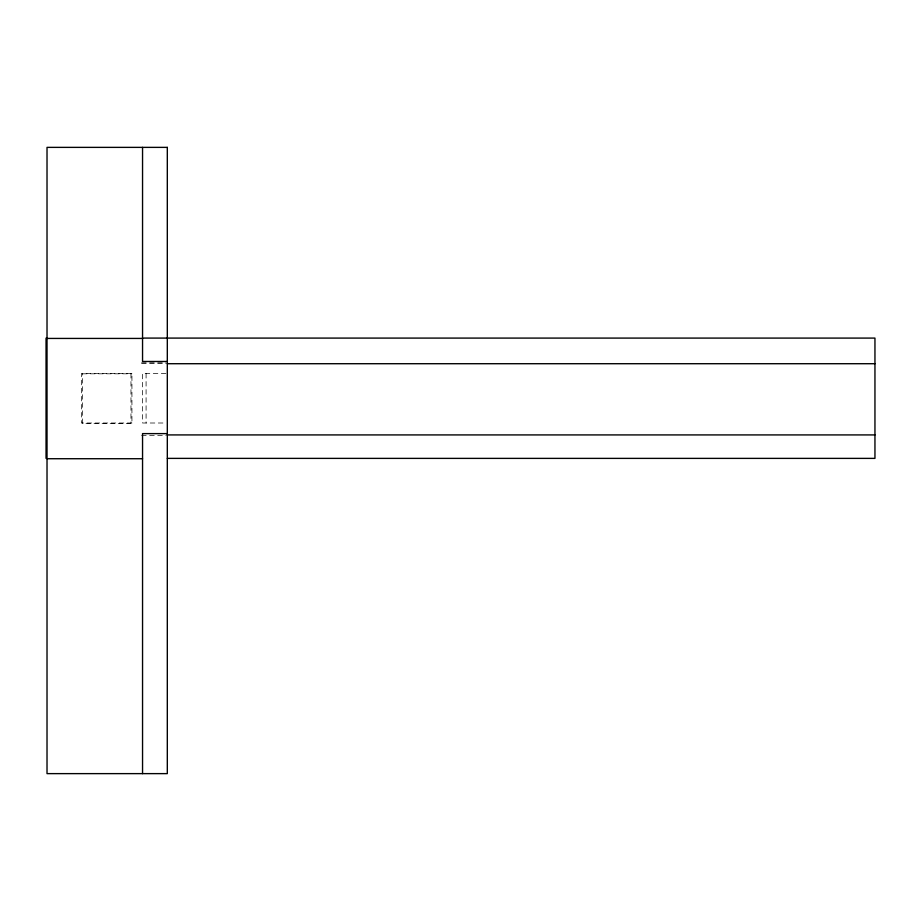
<?xml version="1.0" encoding="UTF-8"?>
<svg xmlns="http://www.w3.org/2000/svg" width="921" height="921" viewBox="0 0 921 921"><rect width="100%" height="100%" fill="white"/><g stroke="black" fill="none" stroke-linecap="round" stroke-linejoin="round"><path stroke-width="0.69" stroke-dasharray="4.61 3.45" d="M141.581 362.851L165.884 362.851M141.581 363.265L166.344 363.265M165.93 373.466L142.548 373.466L142.548 423.004L165.93 423.004M82.395 373.811L131.933 373.811M131.933 423.004L81.428 423.004L81.428 373.466L131.933 373.466L131.933 423.349L82.395 423.349L82.395 373.466M141.581 435.334L166.344 435.334M146.082 373.466L146.082 423.004M130.966 373.466L130.966 423.004"/><path stroke-width="1.38" d="M47.017 338.433L142.548 338.433L142.548 361.481L167.311 361.481M167.311 363.714L874.95 363.714M167.311 433.618L142.548 433.618L142.548 773.628M167.311 434.919L874.95 434.919M167.311 458.382L874.95 458.382L874.95 338.088L142.548 338.088L142.548 147.372M47.017 458.727L142.548 458.727M46.05 338.088L46.05 458.382M167.311 147.372L47.017 147.372L47.017 773.628L167.311 773.628L167.311 147.372"/></g></svg>
